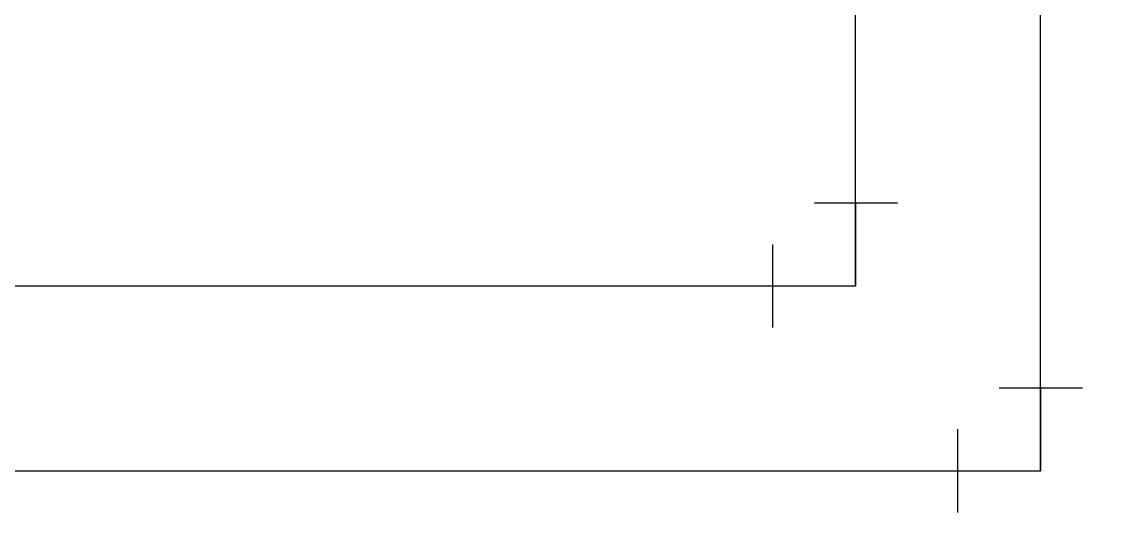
# Model space of a CAD drawing. Header units: millimetres. Extents: x 10903 to 284569, y 2319 to 62017.
# Drawn here: x 115400 to 117155, y 34913 to 35743 of the extents above; entities that cross this region are included whole.
import ezdxf

# ---------------------------------------------------------------- set-up
doc = ezdxf.new("R2010")
doc.units = ezdxf.units.MM
doc.layers.add('UTIL-RO', color=4, linetype='Continuous')

# ---------------------------------------------------------------- blocks, each defined once
blk = doc.blocks.new('SA20L')
at = {"color": 2, "linetype": 'Continuous'}
for p, q in [((1.591, 0.53), (0.53, 1.591)), ((0.53, -1.591), (1.591, -0.53))]:
    blk.add_line(p, q, dxfattribs=at)
at = {"color": 0, "linetype": 'Continuous'}
blk.add_lwpolyline([(1.061, -1.061), (0, 0), (1.061, 1.061)], dxfattribs=at)
at = {"color": 2, "linetype": 'Continuous'}
for p in [(1.061, 1.061), (1.061, -1.061)]:
    blk.add_point(p, dxfattribs=at)

msp = doc.modelspace()

# ---------------------------------------------------------------- linework, layer by layer
at = {"layer": 'UTIL-RO'}
for p, q in [((116752.2, 46148.3), (116752.2, 35314.3)), ((117052.2, 45848.3), (117052.2, 35014.3)), ((112615.8, 35314.3), (116752.2, 35314.3)), ((114784.3, 35014.3), (117052.2, 35014.3))]:
    msp.add_line(p, q, dxfattribs=at)

# ---------------------------------------------------------------- block references
at = {"layer": 'UTIL-RO', "xscale": -89.99999999996902, "yscale": 90, "zscale": 89.99999999999997, "rotation": 314.9999999999058}
for p in [(116753.6, 35314.3), (117053.6, 35014.3)]:
    msp.add_blockref('SA20L', p, dxfattribs=at)

doc.saveas('drawing.dxf')
